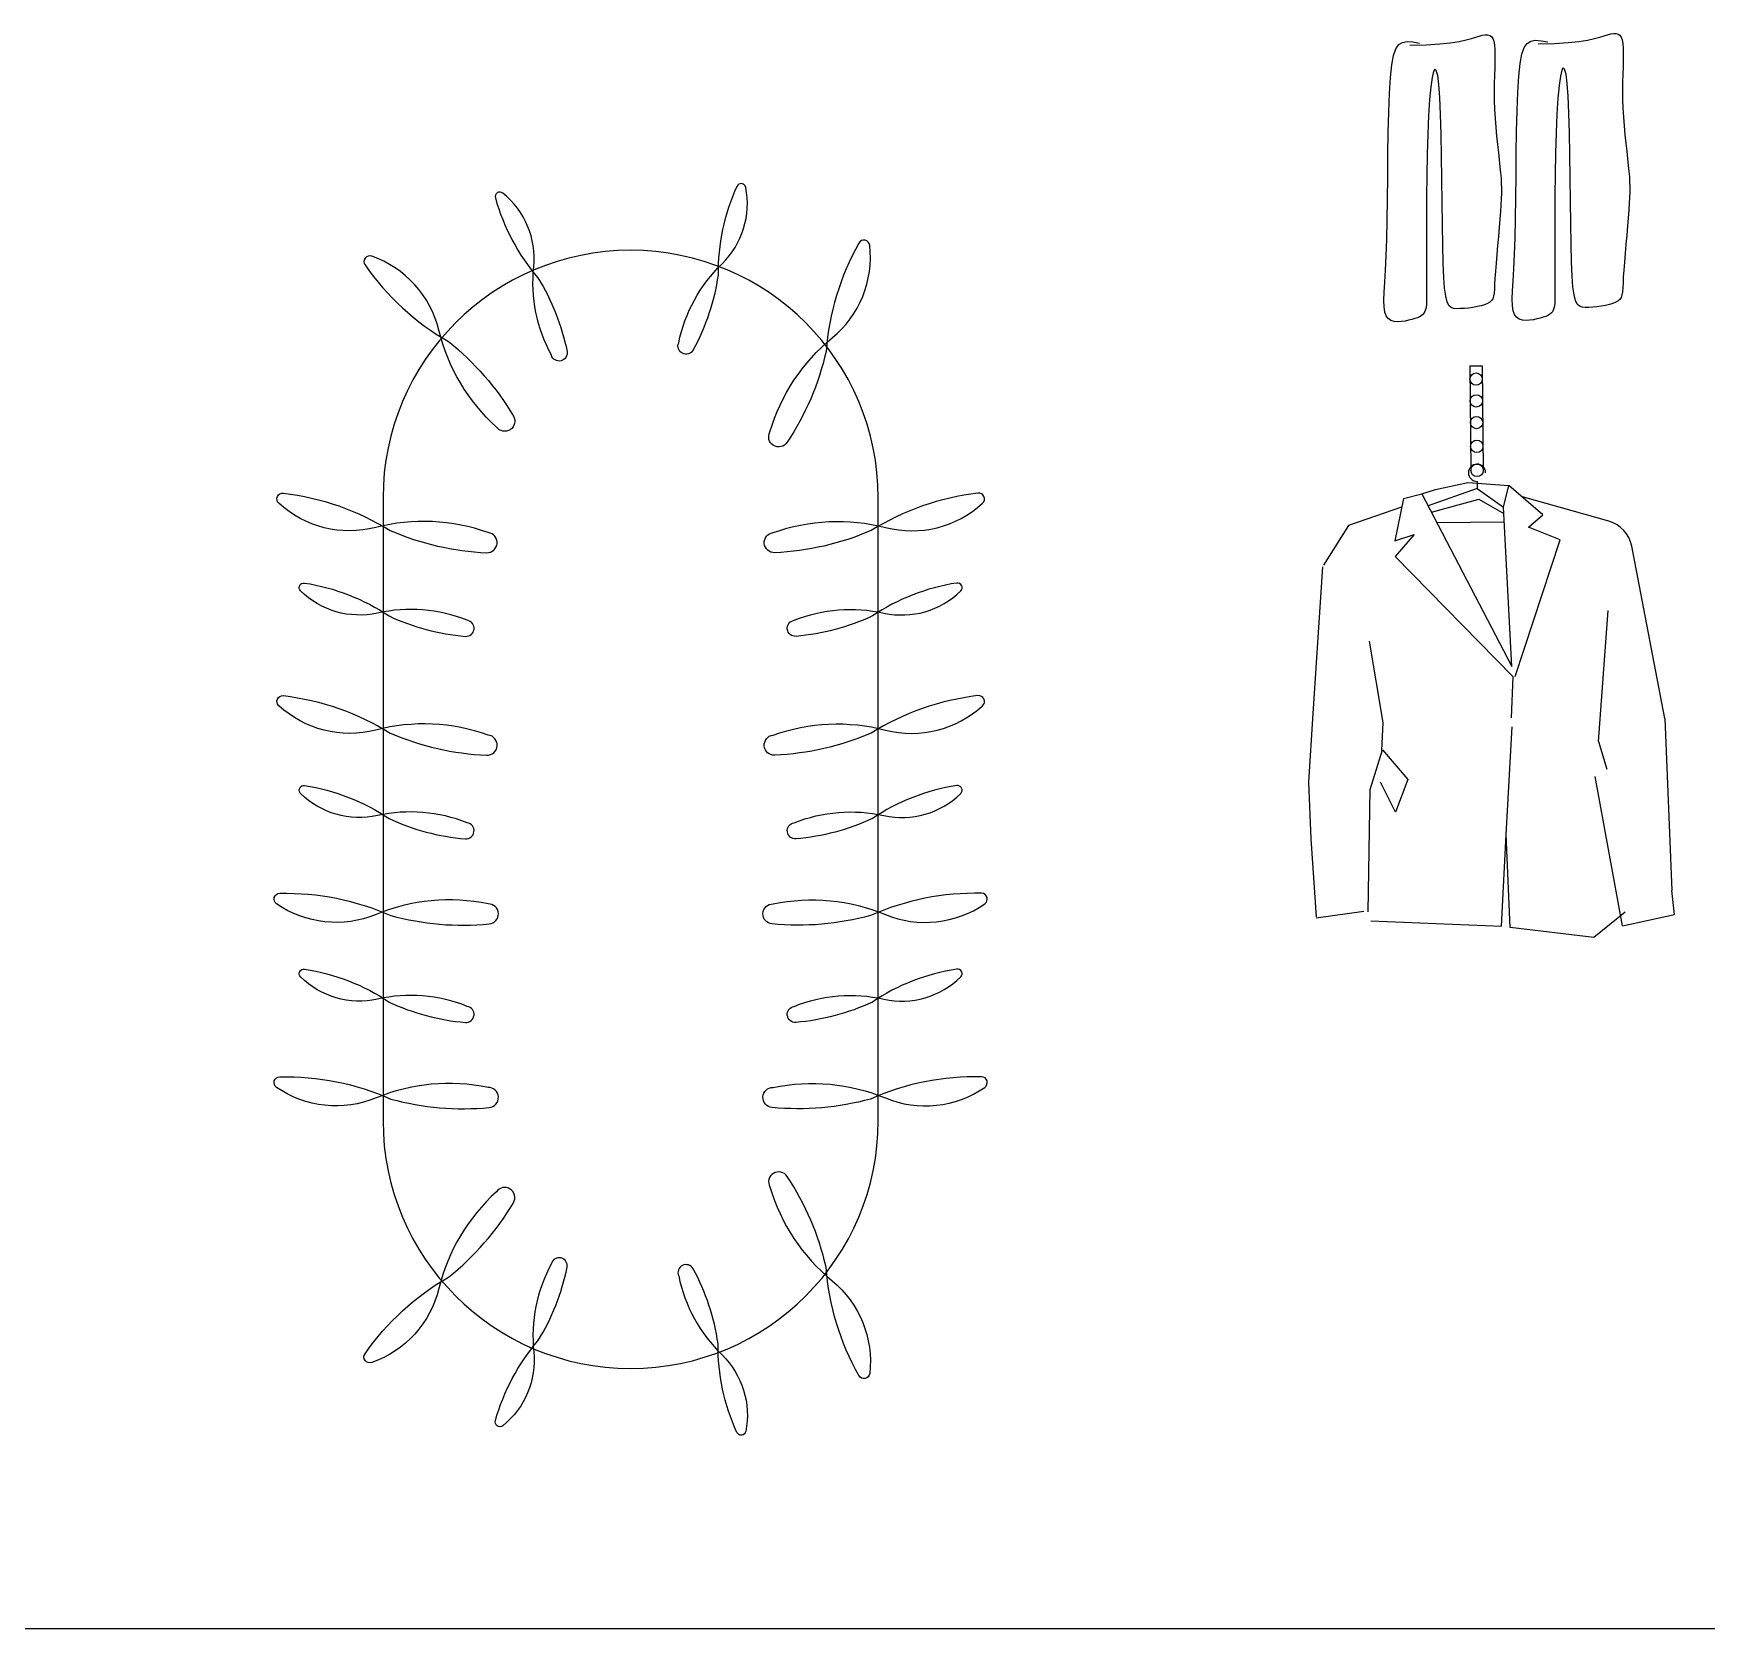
# Model space of a CAD drawing. Header units: inches. Extents: x 8.4 to 50.9, y 14.4 to 39.2.
# Drawn here: x 38.807 to 41.51, y 18.215 to 20.791 of the extents above; entities that cross this region are included whole.
import ezdxf

# ---------------------------------------------------------------- set-up
doc = ezdxf.new("R2010")
doc.units = ezdxf.units.IN
doc.header["$MEASUREMENT"] = 0
doc.layers.add('02', color=2, linetype='Continuous')
doc.layers.add('1', color=1, linetype='Continuous')

msp = doc.modelspace()

# ---------------------------------------------------------------- linework, layer by layer
at = {"layer": '02'}
for p, q in [((41.1216, 20.7806, 8.7529), (41.1302, 20.7829, 8.7529)), ((41.1302, 20.7829, 8.7529), (41.1371, 20.785, 8.7529)), ((41.1371, 20.785, 8.7529), (41.1428, 20.7869, 8.7529)), ((41.1428, 20.7869, 8.7529), (41.1478, 20.7882, 8.7529)), ((41.1478, 20.7882, 8.7529), (41.1523, 20.7889, 8.7529)), ((41.1523, 20.7889, 8.7529), (41.1563, 20.7889, 8.7529)), ((41.1563, 20.7889, 8.7529), (41.1597, 20.788, 8.7529)), ((41.1597, 20.788, 8.7529), (41.1625, 20.786, 8.7529)), ((41.1625, 20.786, 8.7529), (41.1647, 20.7829, 8.7529)), ((41.1647, 20.7829, 8.7529), (41.1664, 20.7784, 8.7529)), ((41.3179, 20.7804, 8.7529), (41.3289, 20.7827, 8.7529)), ((41.3289, 20.7827, 8.7529), (41.3375, 20.785, 8.7529)), ((41.3375, 20.785, 8.7529), (41.3444, 20.7872, 8.7529)), ((41.3444, 20.7872, 8.7529), (41.3501, 20.789, 8.7529)), ((41.3501, 20.789, 8.7529), (41.3552, 20.7903, 8.7529)), ((41.3552, 20.7903, 8.7529), (41.3597, 20.7911, 8.7529)), ((41.3597, 20.7911, 8.7529), (41.3636, 20.791, 8.7529)), ((41.3636, 20.791, 8.7529), (41.367, 20.7901, 8.7529)), ((41.367, 20.7901, 8.7529), (41.3698, 20.7881, 8.7529)), ((41.3698, 20.7881, 8.7529), (41.3721, 20.785, 8.7529)), ((41.3721, 20.785, 8.7529), (41.3738, 20.7806, 8.7529)), ((41.0042, 20.7553, 8.7529), (41.008, 20.766, 8.7529)), ((41.008, 20.766, 8.7529), (41.0128, 20.773, 8.7529)), ((41.0128, 20.773, 8.7529), (41.0189, 20.7767, 8.7529)), ((41.0189, 20.7767, 8.7529), (41.0263, 20.7779, 8.7529)), ((41.0263, 20.7779, 8.7529), (41.0354, 20.7773, 8.7529)), ((41.0306, 20.7722, 8.7529), (41.0572, 20.7729, 8.7529)), ((41.0354, 20.7773, 8.7529), (41.0462, 20.7755, 8.7529)), ((41.0572, 20.7729, 8.7529), (41.079, 20.7742, 8.7529)), ((41.079, 20.7742, 8.7529), (41.0966, 20.7761, 8.7529)), ((41.0966, 20.7761, 8.7529), (41.1105, 20.7782, 8.7529)), ((41.1105, 20.7782, 8.7529), (41.1216, 20.7806, 8.7529)), ((41.1664, 20.7784, 8.7529), (41.1676, 20.7726, 8.7529)), ((41.1676, 20.7726, 8.7529), (41.1681, 20.7652, 8.7529)), ((41.1681, 20.7652, 8.7529), (41.1683, 20.7564, 8.7529)), ((41.1683, 20.7564, 8.7529), (41.1681, 20.7464, 8.7529)), ((41.2087, 20.7423, 8.7529), (41.2116, 20.7575, 8.7529)), ((41.2116, 20.7575, 8.7529), (41.2153, 20.7682, 8.7529)), ((41.2153, 20.7682, 8.7529), (41.2201, 20.7751, 8.7529)), ((41.2201, 20.7751, 8.7529), (41.2262, 20.7788, 8.7529)), ((41.2262, 20.7788, 8.7529), (41.2337, 20.7801, 8.7529)), ((41.2337, 20.7801, 8.7529), (41.2427, 20.7794, 8.7529)), ((41.2379, 20.7743, 8.7529), (41.2645, 20.775, 8.7529)), ((41.2427, 20.7794, 8.7529), (41.2535, 20.7776, 8.7529)), ((41.2645, 20.775, 8.7529), (41.2863, 20.7764, 8.7529)), ((41.2863, 20.7764, 8.7529), (41.3039, 20.7782, 8.7529)), ((41.3039, 20.7782, 8.7529), (41.3179, 20.7804, 8.7529)), ((41.3738, 20.7806, 8.7529), (41.3749, 20.7747, 8.7529)), ((41.3749, 20.7747, 8.7529), (41.3755, 20.7673, 8.7529)), ((41.3756, 20.7585, 8.7529), (41.3754, 20.7485, 8.7529)), ((41.3755, 20.7673, 8.7529), (41.3756, 20.7585, 8.7529)), ((40.9993, 20.72, 8.7529), (41.0014, 20.7402, 8.7529)), ((41.0014, 20.7402, 8.7529), (41.0042, 20.7553, 8.7529)), ((41.0689, 20.7297, 8.7529), (41.0666, 20.7201, 8.7529)), ((41.0712, 20.7334, 8.7529), (41.0689, 20.7297, 8.7529)), ((41.0735, 20.7312, 8.7529), (41.0712, 20.7334, 8.7529)), ((41.0757, 20.7229, 8.7529), (41.0735, 20.7312, 8.7529)), ((41.1678, 20.7353, 8.7529), (41.1673, 20.7232, 8.7529)), ((41.1681, 20.7464, 8.7529), (41.1678, 20.7353, 8.7529)), ((41.2066, 20.7221, 8.7529), (41.2087, 20.7423, 8.7529)), ((41.2762, 20.7318, 8.7529), (41.2739, 20.7222, 8.7529)), ((41.2785, 20.7355, 8.7529), (41.2762, 20.7318, 8.7529)), ((41.2808, 20.7333, 8.7529), (41.2785, 20.7355, 8.7529)), ((41.283, 20.7251, 8.7529), (41.2808, 20.7333, 8.7529)), ((41.3751, 20.7374, 8.7529), (41.3746, 20.7253, 8.7529)), ((41.3754, 20.7485, 8.7529), (41.3751, 20.7374, 8.7529)), ((40.9977, 20.6943, 8.7529), (40.9993, 20.72, 8.7529)), ((41.0645, 20.7049, 8.7529), (41.0626, 20.6842, 8.7529)), ((41.0666, 20.7201, 8.7529), (41.0645, 20.7049, 8.7529)), ((41.0776, 20.7084, 8.7529), (41.0757, 20.7229, 8.7529)), ((41.0792, 20.6875, 8.7529), (41.0776, 20.7084, 8.7529)), ((41.167, 20.7103, 8.7529), (41.1668, 20.6967, 8.7529)), ((41.1673, 20.7232, 8.7529), (41.167, 20.7103, 8.7529)), ((41.205, 20.6964, 8.7529), (41.2066, 20.7221, 8.7529)), ((41.2718, 20.7071, 8.7529), (41.27, 20.6864, 8.7529)), ((41.2739, 20.7222, 8.7529), (41.2718, 20.7071, 8.7529)), ((41.2849, 20.7105, 8.7529), (41.283, 20.7251, 8.7529)), ((41.2865, 20.6897, 8.7529), (41.2849, 20.7105, 8.7529)), ((41.3743, 20.7124, 8.7529), (41.3741, 20.6989, 8.7529)), ((41.3746, 20.7253, 8.7529), (41.3743, 20.7124, 8.7529)), ((40.9966, 20.6641, 8.7529), (40.9977, 20.6943, 8.7529)), ((41.0626, 20.6842, 8.7529), (41.0611, 20.6584, 8.7529)), ((41.0804, 20.6604, 8.7529), (41.0792, 20.6875, 8.7529)), ((41.1668, 20.6967, 8.7529), (41.1669, 20.6827, 8.7529)), ((41.1669, 20.6827, 8.7529), (41.1675, 20.6684, 8.7529)), ((41.204, 20.6663, 8.7529), (41.205, 20.6964, 8.7529)), ((41.27, 20.6864, 8.7529), (41.2684, 20.6605, 8.7529)), ((41.2878, 20.6625, 8.7529), (41.2865, 20.6897, 8.7529)), ((41.3741, 20.6989, 8.7529), (41.3742, 20.6848, 8.7529)), ((41.3742, 20.6848, 8.7529), (41.3748, 20.6705, 8.7529)), ((40.9959, 20.6307, 8.7529), (40.9966, 20.6641, 8.7529)), ((41.0611, 20.6584, 8.7529), (41.0599, 20.6285, 8.7529)), ((41.0813, 20.6283, 8.7529), (41.0804, 20.6604, 8.7529)), ((41.1675, 20.6684, 8.7529), (41.1684, 20.6539, 8.7529)), ((41.1684, 20.6539, 8.7529), (41.1695, 20.6395, 8.7529)), ((41.2032, 20.6328, 8.7529), (41.204, 20.6663, 8.7529)), ((41.2684, 20.6605, 8.7529), (41.2672, 20.6306, 8.7529)), ((41.2886, 20.6304, 8.7529), (41.2878, 20.6625, 8.7529)), ((41.3748, 20.6705, 8.7529), (41.3757, 20.656, 8.7529)), ((41.3757, 20.656, 8.7529), (41.3769, 20.6416, 8.7529)), ((40.9954, 20.5953, 8.7529), (40.9959, 20.6307, 8.7529)), ((41.0599, 20.6285, 8.7529), (41.0589, 20.5958, 8.7529)), ((41.082, 20.5928, 8.7529), (41.0813, 20.6283, 8.7529)), ((41.1695, 20.6395, 8.7529), (41.1709, 20.6254, 8.7529)), ((41.1709, 20.6254, 8.7529), (41.1723, 20.6117, 8.7529)), ((41.2027, 20.5974, 8.7529), (41.2032, 20.6328, 8.7529)), ((41.2672, 20.6306, 8.7529), (41.2663, 20.5979, 8.7529)), ((41.2893, 20.5949, 8.7529), (41.2886, 20.6304, 8.7529)), ((41.3769, 20.6416, 8.7529), (41.3782, 20.6275, 8.7529)), ((41.3782, 20.6275, 8.7529), (41.3796, 20.6138, 8.7529)), ((40.995, 20.5592, 8.7529), (40.9954, 20.5953, 8.7529)), ((41.0589, 20.5958, 8.7529), (41.0583, 20.5616, 8.7529)), ((41.1723, 20.6117, 8.7529), (41.1738, 20.5988, 8.7529)), ((41.1738, 20.5988, 8.7529), (41.1751, 20.5867, 8.7529)), ((41.2023, 20.5613, 8.7529), (41.2027, 20.5974, 8.7529)), ((41.2663, 20.5979, 8.7529), (41.2656, 20.5637, 8.7529)), ((41.2898, 20.5577, 8.7529), (41.2893, 20.5949, 8.7529)), ((41.3796, 20.6138, 8.7529), (41.3811, 20.6009, 8.7529)), ((41.3811, 20.6009, 8.7529), (41.3824, 20.5889, 8.7529)), ((41.0824, 20.5556, 8.7529), (41.082, 20.5928, 8.7529)), ((41.1751, 20.5867, 8.7529), (41.1763, 20.5758, 8.7529)), ((41.1763, 20.5758, 8.7529), (41.1773, 20.5661, 8.7529)), ((41.3824, 20.5889, 8.7529), (41.3836, 20.5779, 8.7529)), ((41.3836, 20.5779, 8.7529), (41.3846, 20.5682, 8.7529)), ((41.3846, 20.5682, 8.7529), (41.3853, 20.5594, 8.7529)), ((40.9946, 20.5235, 8.7529), (40.995, 20.5592, 8.7529)), ((41.0583, 20.5616, 8.7529), (41.0578, 20.5271, 8.7529)), ((41.0829, 20.5181, 8.7529), (41.0824, 20.5556, 8.7529)), ((41.1773, 20.5661, 8.7529), (41.178, 20.5573, 8.7529)), ((41.178, 20.5573, 8.7529), (41.1784, 20.5491, 8.7529)), ((41.1784, 20.5491, 8.7529), (41.1786, 20.5411, 8.7529)), ((41.1786, 20.5411, 8.7529), (41.1786, 20.5329, 8.7529)), ((41.2019, 20.5256, 8.7529), (41.2023, 20.5613, 8.7529)), ((41.2656, 20.5637, 8.7529), (41.2651, 20.5292, 8.7529)), ((41.2902, 20.5202, 8.7529), (41.2898, 20.5577, 8.7529)), ((41.3853, 20.5594, 8.7529), (41.3857, 20.5512, 8.7529)), ((41.3857, 20.5512, 8.7529), (41.3859, 20.5432, 8.7529)), ((41.3859, 20.5432, 8.7529), (41.3859, 20.535, 8.7529)), ((40.9941, 20.4896, 8.7529), (40.9946, 20.5235, 8.7529)), ((41.0578, 20.5271, 8.7529), (41.0575, 20.4938, 8.7529)), ((41.0833, 20.482, 8.7529), (41.0829, 20.5181, 8.7529)), ((41.1778, 20.5145, 8.7529), (41.1771, 20.5036, 8.7529)), ((41.1783, 20.5242, 8.7529), (41.1778, 20.5145, 8.7529)), ((41.1786, 20.5329, 8.7529), (41.1783, 20.5242, 8.7529)), ((41.2014, 20.4917, 8.7529), (41.2019, 20.5256, 8.7529)), ((41.2651, 20.5292, 8.7529), (41.2648, 20.4959, 8.7529)), ((41.2906, 20.4841, 8.7529), (41.2902, 20.5202, 8.7529)), ((41.3851, 20.5167, 8.7529), (41.3844, 20.5057, 8.7529)), ((41.3856, 20.5263, 8.7529), (41.3851, 20.5167, 8.7529)), ((41.3859, 20.535, 8.7529), (41.3856, 20.5263, 8.7529)), ((40.9934, 20.4586, 8.7529), (40.9941, 20.4896, 8.7529)), ((41.0575, 20.4938, 8.7529), (41.0574, 20.4628, 8.7529)), ((41.1761, 20.4912, 8.7529), (41.175, 20.4775, 8.7529)), ((41.1771, 20.5036, 8.7529), (41.1761, 20.4912, 8.7529)), ((41.2007, 20.4607, 8.7529), (41.2014, 20.4917, 8.7529)), ((41.2648, 20.4959, 8.7529), (41.2647, 20.4649, 8.7529)), ((41.3834, 20.4933, 8.7529), (41.3823, 20.4796, 8.7529)), ((41.3844, 20.5057, 8.7529), (41.3834, 20.4933, 8.7529)), ((40.9924, 20.4317, 8.7529), (40.9934, 20.4586, 8.7529)), ((41.0574, 20.4628, 8.7529), (41.0574, 20.4354, 8.7529)), ((41.0838, 20.4488, 8.7529), (41.0833, 20.482, 8.7529)), ((41.1738, 20.4631, 8.7529), (41.1725, 20.4484, 8.7529)), ((41.175, 20.4775, 8.7529), (41.1738, 20.4631, 8.7529)), ((41.1997, 20.4338, 8.7529), (41.2007, 20.4607, 8.7529)), ((41.2647, 20.4649, 8.7529), (41.2647, 20.4375, 8.7529)), ((41.2911, 20.4509, 8.7529), (41.2906, 20.4841, 8.7529)), ((41.3811, 20.4652, 8.7529), (41.3798, 20.4505, 8.7529)), ((41.3823, 20.4796, 8.7529), (41.3811, 20.4652, 8.7529)), ((40.9912, 20.4086, 8.7529), (40.9924, 20.4317, 8.7529)), ((41.0574, 20.4354, 8.7529), (41.0575, 20.4126, 8.7529)), ((41.0845, 20.4201, 8.7529), (41.0838, 20.4488, 8.7529)), ((41.1713, 20.4338, 8.7529), (41.1701, 20.4198, 8.7529)), ((41.1725, 20.4484, 8.7529), (41.1713, 20.4338, 8.7529)), ((41.1985, 20.4107, 8.7529), (41.1997, 20.4338, 8.7529)), ((41.2647, 20.4375, 8.7529), (41.2648, 20.4147, 8.7529)), ((41.2919, 20.4222, 8.7529), (41.2911, 20.4509, 8.7529)), ((41.3786, 20.4359, 8.7529), (41.3774, 20.4219, 8.7529)), ((41.3798, 20.4505, 8.7529), (41.3786, 20.4359, 8.7529)), ((40.9901, 20.3892, 8.7529), (40.9912, 20.4086, 8.7529)), ((41.0575, 20.4126, 8.7529), (41.0576, 20.3942, 8.7529)), ((41.0855, 20.3971, 8.7529), (41.0845, 20.4201, 8.7529)), ((41.1691, 20.4069, 8.7529), (41.1683, 20.3955, 8.7529)), ((41.1701, 20.4198, 8.7529), (41.1691, 20.4069, 8.7529)), ((41.1975, 20.3913, 8.7529), (41.1985, 20.4107, 8.7529)), ((41.2648, 20.4147, 8.7529), (41.265, 20.3964, 8.7529)), ((41.2929, 20.3992, 8.7529), (41.2919, 20.4222, 8.7529)), ((41.3764, 20.409, 8.7529), (41.3756, 20.3976, 8.7529)), ((41.3774, 20.4219, 8.7529), (41.3764, 20.409, 8.7529)), ((40.9893, 20.373, 8.7529), (40.9901, 20.3892, 8.7529)), ((41.0576, 20.3942, 8.7529), (41.0578, 20.3797, 8.7529)), ((41.0578, 20.3797, 8.7529), (41.0578, 20.3684, 8.7529)), ((41.0869, 20.3795, 8.7529), (41.0855, 20.3971, 8.7529)), ((41.0887, 20.3666, 8.7529), (41.0869, 20.3795, 8.7529)), ((41.1673, 20.378, 8.7529), (41.1667, 20.3717, 8.7529)), ((41.1677, 20.3859, 8.7529), (41.1673, 20.378, 8.7529)), ((41.1683, 20.3955, 8.7529), (41.1677, 20.3859, 8.7529)), ((41.1966, 20.3751, 8.7529), (41.1975, 20.3913, 8.7529)), ((41.265, 20.3964, 8.7529), (41.2651, 20.3818, 8.7529)), ((41.2651, 20.3818, 8.7529), (41.2652, 20.3705, 8.7529)), ((41.2942, 20.3816, 8.7529), (41.2929, 20.3992, 8.7529)), ((41.296, 20.3687, 8.7529), (41.2942, 20.3816, 8.7529)), ((41.3746, 20.3802, 8.7529), (41.374, 20.3738, 8.7529)), ((41.3751, 20.388, 8.7529), (41.3746, 20.3802, 8.7529)), ((41.3756, 20.3976, 8.7529), (41.3751, 20.388, 8.7529)), ((40.9889, 20.3598, 8.7529), (40.9893, 20.373, 8.7529)), ((40.9892, 20.3493, 8.7529), (40.9889, 20.3598, 8.7529)), ((41.0575, 20.3534, 8.7529), (41.057, 20.3487, 8.7529)), ((41.0578, 20.3598, 8.7529), (41.0575, 20.3534, 8.7529)), ((41.0578, 20.3684, 8.7529), (41.0578, 20.3598, 8.7529)), ((41.0909, 20.3576, 8.7529), (41.0887, 20.3666, 8.7529)), ((41.0938, 20.3518, 8.7529), (41.0909, 20.3576, 8.7529)), ((41.0973, 20.3485, 8.7529), (41.0938, 20.3518, 8.7529)), ((41.1458, 20.3513, 8.7529), (41.1394, 20.3498, 8.7529)), ((41.1515, 20.3529, 8.7529), (41.1458, 20.3513, 8.7529)), ((41.1563, 20.3548, 8.7529), (41.1515, 20.3529, 8.7529)), ((41.16, 20.357, 8.7529), (41.1563, 20.3548, 8.7529)), ((41.1627, 20.3595, 8.7529), (41.16, 20.357, 8.7529)), ((41.1646, 20.3626, 8.7529), (41.1627, 20.3595, 8.7529)), ((41.1659, 20.3666, 8.7529), (41.1646, 20.3626, 8.7529)), ((41.1667, 20.3717, 8.7529), (41.1659, 20.3666, 8.7529)), ((41.1963, 20.3619, 8.7529), (41.1966, 20.3751, 8.7529)), ((41.1966, 20.3514, 8.7529), (41.1963, 20.3619, 8.7529)), ((41.1977, 20.3432, 8.7529), (41.1966, 20.3514, 8.7529)), ((41.2644, 20.3508, 8.7529), (41.2636, 20.3471, 8.7529)), ((41.2648, 20.3555, 8.7529), (41.2644, 20.3508, 8.7529)), ((41.2651, 20.3619, 8.7529), (41.2648, 20.3555, 8.7529)), ((41.2652, 20.3705, 8.7529), (41.2651, 20.3619, 8.7529)), ((41.2983, 20.3597, 8.7529), (41.296, 20.3687, 8.7529)), ((41.3011, 20.3539, 8.7529), (41.2983, 20.3597, 8.7529)), ((41.3046, 20.3506, 8.7529), (41.3011, 20.3539, 8.7529)), ((41.3089, 20.3491, 8.7529), (41.3046, 20.3506, 8.7529)), ((41.3399, 20.3507, 8.7529), (41.333, 20.3497, 8.7529)), ((41.3467, 20.3519, 8.7529), (41.3399, 20.3507, 8.7529)), ((41.3531, 20.3534, 8.7529), (41.3467, 20.3519, 8.7529)), ((41.3588, 20.3551, 8.7529), (41.3531, 20.3534, 8.7529)), ((41.3636, 20.357, 8.7529), (41.3588, 20.3551, 8.7529)), ((41.3673, 20.3591, 8.7529), (41.3636, 20.357, 8.7529)), ((41.37, 20.3616, 8.7529), (41.3673, 20.3591, 8.7529)), ((41.3719, 20.3648, 8.7529), (41.37, 20.3616, 8.7529)), ((41.3732, 20.3687, 8.7529), (41.3719, 20.3648, 8.7529)), ((41.374, 20.3738, 8.7529), (41.3732, 20.3687, 8.7529)), ((40.9904, 20.3411, 8.7529), (40.9892, 20.3493, 8.7529)), ((40.9926, 20.335, 8.7529), (40.9904, 20.3411, 8.7529)), ((40.9959, 20.3306, 8.7529), (40.9926, 20.335, 8.7529)), ((41.0003, 20.3277, 8.7529), (40.9959, 20.3306, 8.7529)), ((41.0054, 20.326, 8.7529), (41.0003, 20.3277, 8.7529)), ((41.0111, 20.3254, 8.7529), (41.0054, 20.326, 8.7529)), ((41.017, 20.3257, 8.7529), (41.0111, 20.3254, 8.7529)), ((41.023, 20.3265, 8.7529), (41.017, 20.3257, 8.7529)), ((41.0288, 20.3278, 8.7529), (41.023, 20.3265, 8.7529)), ((41.0341, 20.3292, 8.7529), (41.0288, 20.3278, 8.7529)), ((41.0388, 20.3306, 8.7529), (41.0341, 20.3292, 8.7529)), ((41.0429, 20.332, 8.7529), (41.0388, 20.3306, 8.7529)), ((41.0464, 20.3335, 8.7529), (41.0429, 20.332, 8.7529)), ((41.0493, 20.3352, 8.7529), (41.0464, 20.3335, 8.7529)), ((41.0517, 20.3371, 8.7529), (41.0493, 20.3352, 8.7529)), ((41.0536, 20.3393, 8.7529), (41.0517, 20.3371, 8.7529)), ((41.0551, 20.3419, 8.7529), (41.0536, 20.3393, 8.7529)), ((41.0563, 20.345, 8.7529), (41.0551, 20.3419, 8.7529)), ((41.057, 20.3487, 8.7529), (41.0563, 20.345, 8.7529)), ((41.1015, 20.347, 8.7529), (41.0973, 20.3485, 8.7529)), ((41.1066, 20.3465, 8.7529), (41.1015, 20.347, 8.7529)), ((41.1124, 20.3466, 8.7529), (41.1066, 20.3465, 8.7529)), ((41.1189, 20.3469, 8.7529), (41.1124, 20.3466, 8.7529)), ((41.1257, 20.3476, 8.7529), (41.1189, 20.3469, 8.7529)), ((41.1326, 20.3486, 8.7529), (41.1257, 20.3476, 8.7529)), ((41.1394, 20.3498, 8.7529), (41.1326, 20.3486, 8.7529)), ((41.1999, 20.3371, 8.7529), (41.1977, 20.3432, 8.7529)), ((41.2032, 20.3327, 8.7529), (41.1999, 20.3371, 8.7529)), ((41.2076, 20.3298, 8.7529), (41.2032, 20.3327, 8.7529)), ((41.2127, 20.3281, 8.7529), (41.2076, 20.3298, 8.7529)), ((41.2184, 20.3276, 8.7529), (41.2127, 20.3281, 8.7529)), ((41.2243, 20.3278, 8.7529), (41.2184, 20.3276, 8.7529)), ((41.2303, 20.3287, 8.7529), (41.2243, 20.3278, 8.7529)), ((41.2361, 20.3299, 8.7529), (41.2303, 20.3287, 8.7529)), ((41.2414, 20.3313, 8.7529), (41.2361, 20.3299, 8.7529)), ((41.2461, 20.3327, 8.7529), (41.2414, 20.3313, 8.7529)), ((41.2502, 20.3341, 8.7529), (41.2461, 20.3327, 8.7529)), ((41.2537, 20.3356, 8.7529), (41.2502, 20.3341, 8.7529)), ((41.2566, 20.3373, 8.7529), (41.2537, 20.3356, 8.7529)), ((41.259, 20.3392, 8.7529), (41.2566, 20.3373, 8.7529)), ((41.261, 20.3414, 8.7529), (41.259, 20.3392, 8.7529)), ((41.2625, 20.344, 8.7529), (41.261, 20.3414, 8.7529)), ((41.2636, 20.3471, 8.7529), (41.2625, 20.344, 8.7529)), ((41.3139, 20.3487, 8.7529), (41.3089, 20.3491, 8.7529)), ((41.3197, 20.3487, 8.7529), (41.3139, 20.3487, 8.7529)), ((41.3262, 20.3491, 8.7529), (41.3197, 20.3487, 8.7529)), ((41.333, 20.3497, 8.7529), (41.3262, 20.3491, 8.7529)), ((41.1275, 20.254, 8.7529), (41.1475, 20.2542, 8.7529)), ((41.1275, 20.254, 8.7529), (41.1293, 20.0853, 8.7529)), ((41.1475, 20.2542, 8.7529), (41.1493, 20.0855, 8.7529)), ((41.0503, 20.0474, 8.7529), (41.0724, 20.0543, 8.7529)), ((41.1396, 20.0561, 8.7529), (41.0604, 20.028, 8.7529)), ((41.0724, 20.0543, 8.7529), (41.1245, 20.0656, 8.7529)), ((41.1245, 20.0656, 8.7529), (41.1904, 20.0609, 8.7529)), ((41.1394, 20.0676, 8.7529), (41.1396, 20.0561, 8.7529)), ((41.1396, 20.0561, 8.7529), (41.1819, 20.0258, 8.7529)), ((41.1819, 20.0258, 8.7529), (41.1904, 20.0609, 8.7529)), ((41.2455, 20.0138, 8.7529), (41.1904, 20.0609, 8.7529)), ((39.3721, 20.0408), (39.3721, 19.0348)), ((40.1721, 19.0348), (40.1721, 20.0408)), ((41.0204, 20.0399, 8.7529), (41.0064, 19.9714, 8.7529)), ((41.0204, 20.0399, 8.7529), (41.0503, 20.0474, 8.7529)), ((41.0503, 20.0474, 8.7529), (41.1956, 19.7688, 8.7529)), ((41.0656, 20.0181, 8.7529), (41.1421, 20.0386, 8.7529)), ((41.1421, 20.0386, 8.7529), (41.1824, 20.0158, 8.7529)), ((41.3524, 20.0032, 8.7529), (41.2125, 20.0425, 8.7529)), ((41.0175, 20.0258, 8.7529), (40.9315, 19.9966, 8.7529)), ((41.0744, 20.0013, 8.7529), (41.1831, 20.0024, 8.7529)), ((41.1956, 19.7688, 8.7529), (41.1819, 20.0258, 8.7529)), ((41.2226, 19.9934, 8.7529), (41.2455, 20.0138, 8.7529)), ((40.9315, 19.9966, 8.7529), (40.8912, 19.932, 8.7529)), ((41.0064, 19.9714, 8.7529), (41.0375, 19.9816, 8.7529)), ((41.0375, 19.9816, 8.7529), (41.0072, 19.9461, 8.7529)), ((41.2008, 19.7525, 8.7529), (41.2734, 19.9732, 8.7529)), ((41.2734, 19.9732, 8.7529), (41.2226, 19.9934, 8.7529)), ((41.0072, 19.9461, 8.7529), (41.1973, 19.7525, 8.7529)), ((41.4428, 19.6844, 8.7529), (41.3891, 19.9632, 8.7529)), ((40.8898, 19.9297, 8.7529), (40.8738, 19.6925, 8.7529)), ((41.3357, 19.6477, 8.7529), (41.3512, 19.8589, 8.7529)), ((40.9648, 19.8093, 8.7529), (40.9872, 19.6779, 8.7529)), ((41.1973, 19.7525, 8.7529), (41.1944, 19.6856, 8.7529)), ((40.8738, 19.6925, 8.7529), (40.867, 19.5819, 8.7529)), ((40.9872, 19.6779, 8.7529), (40.985, 19.6331, 8.7529)), ((41.4428, 19.6844, 8.7529), (41.4541, 19.4068, 8.7529)), ((41.1866, 19.4971, 8.7529), (41.196, 19.6711, 8.7529)), ((41.3357, 19.6477, 8.7529), (41.3491, 19.6026, 8.7529)), ((40.9667, 19.5699, 8.7529), (40.9866, 19.6341, 8.7529)), ((40.9866, 19.6341, 8.7529), (41.0274, 19.5861, 8.7529)), ((40.867, 19.5819, 8.7529), (40.8708, 19.4902, 8.7529)), ((40.9633, 19.3726, 8.7529), (40.9667, 19.5699, 8.7529)), ((41.0078, 19.5334, 8.7529), (40.9831, 19.5816, 8.7529)), ((41.0274, 19.5861, 8.7529), (41.0078, 19.5334, 8.7529)), ((41.374, 19.3496, 8.7529), (41.3302, 19.5908, 8.7529)), ((40.8708, 19.4902, 8.7529), (40.8794, 19.364, 8.7529)), ((41.1787, 19.3491, 8.7529), (41.1866, 19.4971, 8.7529)), ((41.193, 19.3472, 8.7529), (41.1866, 19.4971, 8.7529)), ((41.458, 19.3681, 8.7529), (41.4541, 19.4068, 8.7529)), ((40.8795, 19.3627, 8.7529), (40.9564, 19.3734, 8.7529)), ((40.9675, 19.3577, 8.7529), (41.1787, 19.3491, 8.7529)), ((41.3785, 19.372, 8.7529), (41.3278, 19.3307, 8.7529)), ((41.374, 19.3496, 8.7529), (41.458, 19.3681, 8.7529)), ((41.3278, 19.3307, 8.7529), (41.193, 19.3472, 8.7529))]:
    msp.add_line(p, q, dxfattribs=at)
for points in [[(39.9133, 20.4009, -0.090509), (39.873, 20.2798, -0.958746), (39.8497, 20.2914, -0.150045), (39.9197, 20.419, 0.254284), (39.958, 20.5425, 0.727633), (39.9438, 20.5441, 0.109893)], [(39.6224, 20.3961, -0.090509), (39.6694, 20.2775, -0.958746), (39.6441, 20.2713, -0.150045), (39.6156, 20.4141, 0.254284), (39.5655, 20.5332, 0.727633), (39.5536, 20.5254, 0.109893)], [(39.4779, 20.2933, -0.090509), (39.5827, 20.1731, -0.958746), (39.5554, 20.1553, -0.150045), (39.4624, 20.3117, 0.254284), (39.3538, 20.4313, 0.727633), (39.343, 20.4171, 0.109893)], [(40.0878, 20.2773, -0.090509), (40.0249, 20.1307, -0.958746), (39.997, 20.1475, -0.150045), (40.0976, 20.2992, 0.254284), (40.1583, 20.4489, 0.727633), (40.1408, 20.4525, 0.109893)], [(39.3839, 19.9881, 0.090509), (39.5394, 19.9524, 0.958746), (39.5422, 19.9848, 0.150045), (39.3604, 19.9931, -0.254284), (39.2037, 20.0324, -0.727633), (39.2111, 20.0486, -0.109893)], [(40.1604, 19.9881, -0.090509), (40.0049, 19.9524, -0.958746), (40.0021, 19.9848, -0.150045), (40.1839, 19.9931, 0.254284), (40.3406, 20.0324, 0.727633), (40.3331, 20.0486, 0.109893)], [(39.3818, 19.8502, 0.090509), (39.5051, 19.8173, 0.958746), (39.5082, 19.8432, 0.150045), (39.3631, 19.8549, -0.254284), (39.2389, 19.8907, -0.727633), (39.2454, 19.9034, -0.109893)], [(40.1625, 19.8502, -0.090509), (40.0392, 19.8173, -0.958746), (40.036, 19.8432, -0.150045), (40.1812, 19.8549, 0.254284), (40.3053, 19.8907, 0.727633), (40.2989, 19.9034, 0.109893)], [(39.3839, 19.661, 0.090509), (39.5394, 19.6253, 0.958746), (39.5422, 19.6578, 0.150045), (39.3604, 19.666, -0.254284), (39.2037, 19.7053, -0.727633), (39.2111, 19.7215, -0.109893)], [(40.1604, 19.661, -0.090509), (40.0049, 19.6253, -0.958746), (40.0021, 19.6578, -0.150045), (40.1839, 19.666, 0.254284), (40.3406, 19.7053, 0.727633), (40.3331, 19.7215, 0.109893)], [(39.3818, 19.5231, 0.090509), (39.5051, 19.4903, 0.958746), (39.5082, 19.5161, 0.150045), (39.3631, 19.5278, -0.254284), (39.2389, 19.5636, -0.727633), (39.2454, 19.5763, -0.109893)], [(40.1625, 19.5231, -0.090509), (40.0392, 19.4903, -0.958746), (40.036, 19.5161, -0.150045), (40.1812, 19.5278, 0.254284), (40.3053, 19.5636, 0.727633), (40.2989, 19.5763, 0.109893)], [(39.3847, 19.3664, 0.090509), (39.5437, 19.3527, 0.958746), (39.5419, 19.3852, 0.150045), (39.3608, 19.3681, -0.254284), (39.2001, 19.3852, -0.727633), (39.2053, 19.4023, -0.109893)], [(40.1596, 19.3664, -0.090509), (40.0006, 19.3527, -0.958746), (40.0023, 19.3852, -0.150045), (40.1835, 19.3681, 0.254284), (40.3442, 19.3852, 0.727633), (40.339, 19.4023, 0.109893)], [(39.3818, 19.2267, 0.090509), (39.5051, 19.1938, 0.958746), (39.5082, 19.2197, 0.150045), (39.3631, 19.2314, -0.254284), (39.2389, 19.2672, -0.727633), (39.2454, 19.2799, -0.109893)], [(40.1625, 19.2267, -0.090509), (40.0392, 19.1938, -0.958746), (40.036, 19.2197, -0.150045), (40.1812, 19.2314, 0.254284), (40.3053, 19.2672, 0.727633), (40.2989, 19.2799, 0.109893)], [(39.3847, 19.07, 0.090509), (39.5437, 19.0563, 0.958746), (39.5419, 19.0888, 0.150045), (39.3608, 19.0717, -0.254284), (39.2001, 19.0888, -0.727633), (39.2053, 19.1059, -0.109893)], [(40.1596, 19.07, -0.090509), (40.0006, 19.0563, -0.958746), (40.0023, 19.0888, -0.150045), (40.1835, 19.0717, 0.254284), (40.3442, 19.0888, 0.727633), (40.339, 19.1059, 0.109893)], [(40.0878, 18.7983, 0.090509), (40.0249, 18.945, 0.958746), (39.997, 18.9281, 0.150045), (40.0976, 18.7764, -0.254284), (40.1583, 18.6267, -0.727633), (40.1408, 18.6232, -0.109893)], [(39.4779, 18.7823, 0.090509), (39.5827, 18.9025, 0.958746), (39.5554, 18.9203, 0.150045), (39.4624, 18.764, -0.254284), (39.3538, 18.6443, -0.727633), (39.343, 18.6586, -0.109893)], [(39.6224, 18.6795, 0.090509), (39.6694, 18.7982, 0.958746), (39.6441, 18.8043, 0.150045), (39.6156, 18.6616, -0.254284), (39.5655, 18.5424, -0.727633), (39.5536, 18.5503, -0.109893)], [(39.9133, 18.6747, 0.090509), (39.873, 18.7958, 0.958746), (39.8497, 18.7842, 0.150045), (39.9197, 18.6566, -0.254284), (39.958, 18.5332, -0.727633), (39.9438, 18.5315, -0.109893)]]:
    msp.add_lwpolyline(points, format="xyb", close=True, dxfattribs=at)
for centre in [(41.1377, 20.2328, 8.7529), (41.1381, 20.1976, 8.7529), (41.1385, 20.1625, 8.7529), (41.1389, 20.1242, 8.7529), (41.1393, 20.0854, 8.7529)]:
    msp.add_circle(centre, 0.01, dxfattribs=at)
for centre, radius, start, end in [((39.7721, 20.0408), 0.4, 90, 180), ((39.7721, 20.0408), 0.4, 0, 90), ((41.1393, 20.0815, 8.7529), 0.0139, 0.5852, 270.5852), ((41.3383, 19.9534, 8.7529), 0.0517, 10.9032, 74.281), ((39.7721, 19.0348), 0.4, 180, 270), ((39.7721, 19.0348), 0.4, 270, 0)]:
    msp.add_arc(centre, radius, start, end, dxfattribs=at)
at = {"layer": '1'}
msp.add_line((30.2087, 18.2147), (50.5349, 18.2147), dxfattribs=at)

doc.saveas('drawing.dxf')
